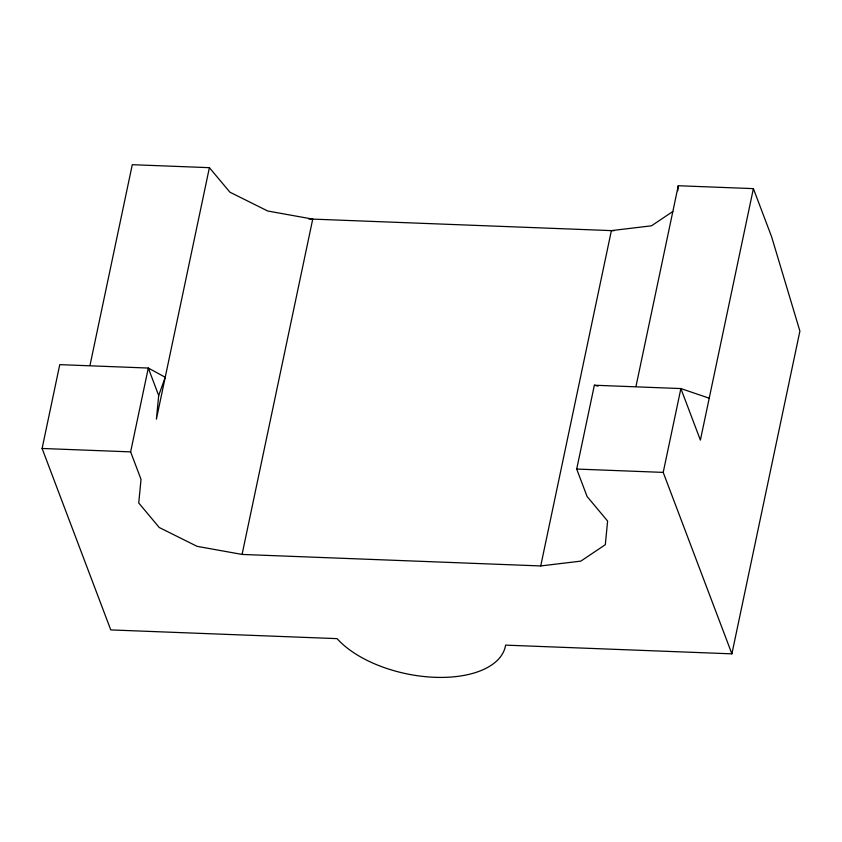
<?xml version="1.0" encoding="UTF-8"?>
<svg xmlns="http://www.w3.org/2000/svg" width="842" height="842" viewBox="0 0 842 842"><rect width="100%" height="100%" fill="white"/><g stroke="black" fill="none" stroke-linecap="round" stroke-linejoin="round"><path stroke-width="1.26" d="M636.005 386.31L678.273 185.735L753.39 188.629L771.619 236.791L799.9 331.095L731.887 653.845L505.589 645.13A91.441 47.236 11.9 0 1 434.735 677.305A91.441 47.236 11.9 0 1 337.074 638.636L110.776 629.921L42.1 448.47L59.761 364.639L148.297 368.049L165.232 377.248L158.685 395.519L156.401 419.158L209.395 167.674L132.278 164.695L90.01 365.281M677.799 190.713L678.273 185.735M709.227 398.203L680.883 388.562L594.368 385.226L576.696 469.057L587.095 496.527L607.608 521.051L605.324 544.69L580.843 561.119L540.722 565.94L242.075 554.436L197.081 546.342L159.254 527.513L138.741 502.99L141.024 479.351L130.626 451.88L148.297 368.049L158.685 395.519M242.075 554.436L312.74 219.109L267.745 211.016L229.919 192.186L209.395 167.674M540.722 565.94L611.387 230.613L651.508 225.803L672.79 211.521M731.887 653.845L663.212 472.394L680.883 388.562L700.386 440.113L753.39 188.629M308.814 218.962L614.018 230.719M42.1 448.47L130.626 451.88M576.696 469.057L663.212 472.394M594.368 385.226L598.094 386.173"/></g></svg>
